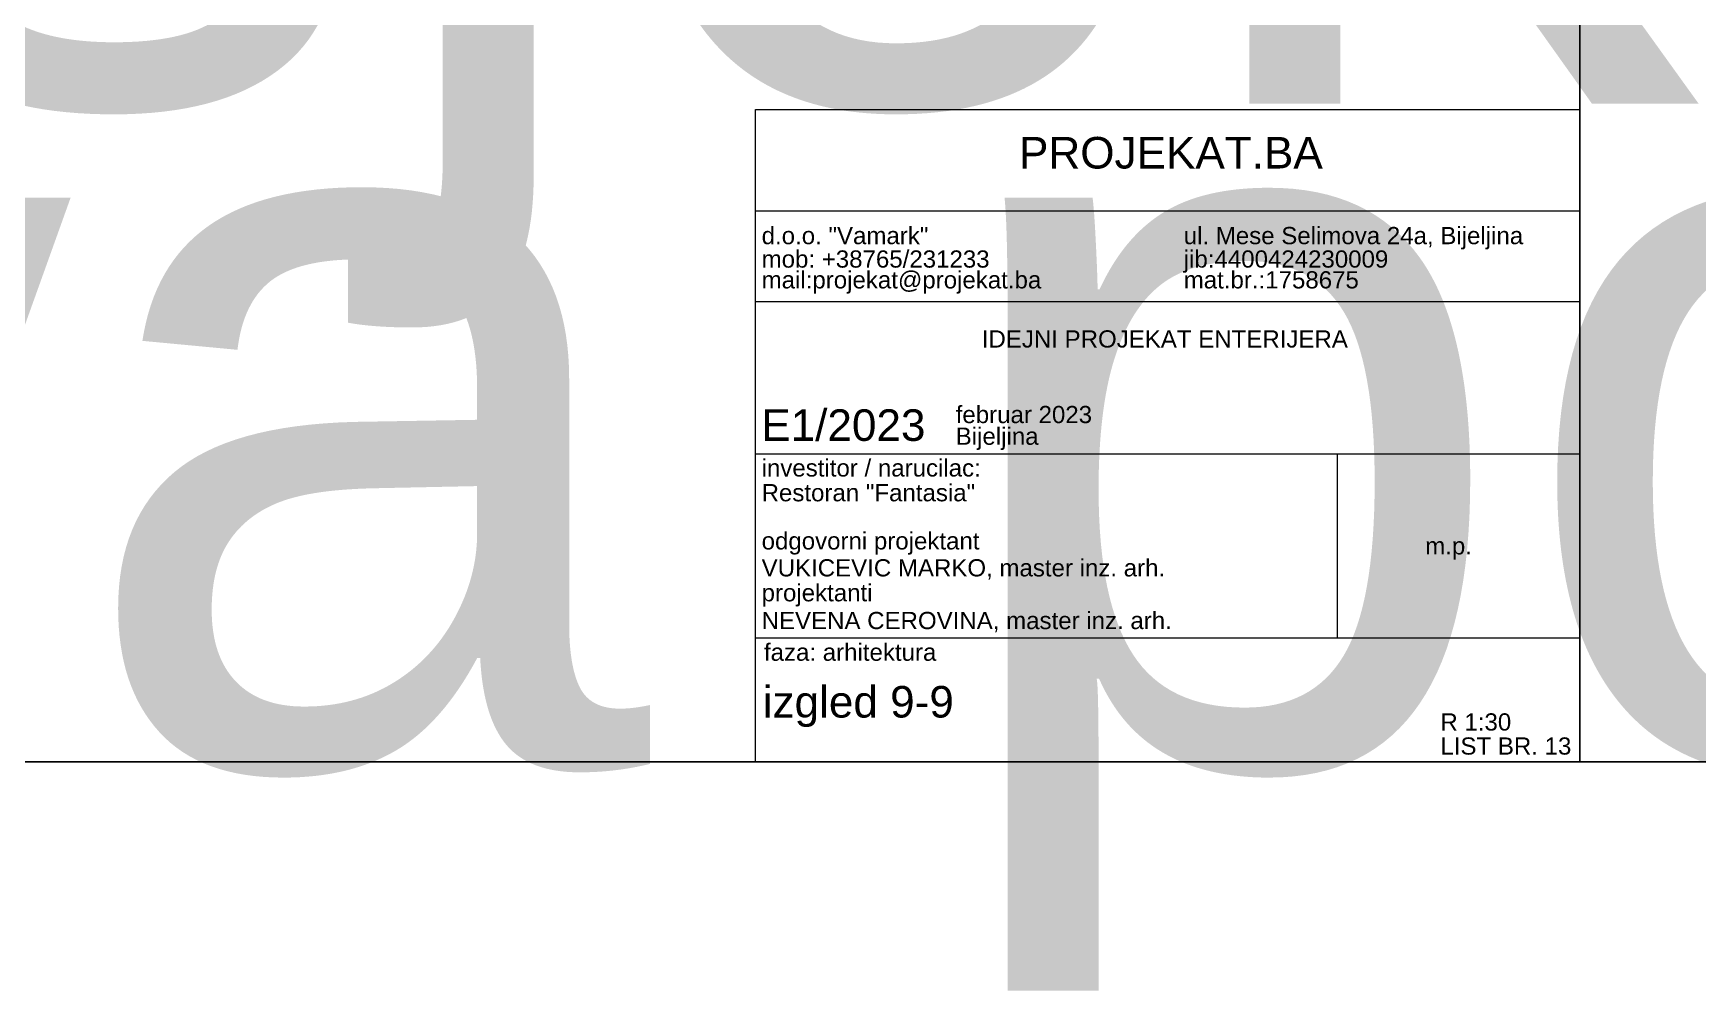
# Model space of a CAD drawing. Header units: centimetres. Extents: x -26724 to 60145, y -23645 to 6771.
# Drawn here: x 10305 to 10867, y 4 to 326 of the extents above; entities that cross this region are included whole.
import ezdxf

# ---------------------------------------------------------------- set-up
doc = ezdxf.new("R2010")
doc.units = ezdxf.units.CM
doc.layers.add('kote', color=7, linetype='Continuous', lineweight=20)
doc.layers.add('zid', color=7, linetype='Continuous', lineweight=40)
for name, color, linetype in [('pozicije', 7, 'Continuous'), ('tekst', 7, 'Continuous'), ('tekst @ 50', 7, 'Continuous')]:
    doc.layers.add(name, color=color, linetype=linetype)
doc.styles.add('0.15', font='arial.ttf', dxfattribs={"height": 0.15})
doc.styles.add('Notes', font='arial.ttf', dxfattribs={"height": 3})

# ---------------------------------------------------------------- blocks, each defined once
blk = doc.blocks.new('*U3239')
at = {"layer": 'tekst @ 50', "ltscale": 0.8, "insert": (11522.67, 328.97, 13.5), "char_height": 250, "attachment_point": 3, "style": 'Notes'}
blk.add_mtext_dynamic_manual_height_columns('osnova police', width=14532.2271, gutter_width=37500, heights=[0], dxfattribs=at)
blk = doc.blocks.new('*U3240')
at = {"layer": 'tekst @ 50', "ltscale": 0.8, "style": 'Notes'}
blk.add_text('Presjek 1-1', height=250, dxfattribs=at).set_placement((9701.94, 302.62))

msp = doc.modelspace()

# ---------------------------------------------------------------- linework, layer by layer
at = {"layer": 'kote', "color": 0}
for p, q in [((10548.76, 300.73), (10826.73, 300.73)), ((10548.76, 80.73), (10548.76, 300.73)), ((10548.76, 266.59), (10826.73, 266.59)), ((10548.76, 236), (10826.73, 236)), ((10548.76, 184.63), (10826.73, 184.63)), ((10744.99, 184.63), (10744.99, 122.47)), ((10826.73, 122.47), (10548.76, 122.47))]:
    msp.add_line(p, q, dxfattribs=at)
at = {"layer": 'zid', "lineweight": 25, "ltscale": 12}
for points in [[(9566.73, 80.73), (10826.73, 80.73), (10826.73, 971.73), (9566.73, 971.73)], [(10826.73, 80.73), (12086.73, 80.73), (12086.73, 971.73), (10826.73, 971.73)]]:
    msp.add_lwpolyline(points, close=True, dxfattribs=at)

# ---------------------------------------------------------------- block references
at = {"layer": 'tekst', "color": 3, "lineweight": 50}
for name in ['*U3240', '*U3239']:
    msp.add_blockref(name, (0, 0), dxfattribs=at)

# ---------------------------------------------------------------- texts
at = {"layer": 'pozicije', "color": 0, "style": '0.15'}
for s, height, p in [('PROJEKAT.BA', 10.6419, (10637.66, 280.81)), ('d.o.o. "Vamark"', 5.8047, (10550.86, 255.29)), ('ul. Mese Selimova 24a, Bijeljina', 5.8047, (10693.2, 255.29)), ('mob: +38765/231233', 5.8047, (10550.86, 247.39)), ('jib:4400424230009', 5.8047, (10693.2, 247.39)), ('mail:projekat@projekat.ba', 5.8047, (10550.86, 240.37)), ('mat.br.:1758675', 5.8047, (10693.2, 240.37)), ('IDEJNI PROJEKAT ENTERIJERA', 5.8047, (10625.1, 220.44)), ('E1/2023', 10.642, (10550.73, 188.96)), ('februar 2023', 5.8047, (10616.31, 194.95)), ('Bijeljina', 5.805, (10616.31, 187.65)), ('investitor / narucilac:', 5.8047, (10550.86, 176.95)), ('Restoran "Fantasia"', 5.8047, (10550.86, 168.59)), ('odgovorni projektant', 5.8047, (10550.86, 152.35)), ('m.p.', 5.805, (10774.62, 150.66)), ('VUKICEVIC MARKO, master inz. arh.', 5.8047, (10550.86, 143.26)), ('projektanti', 5.8047, (10550.86, 134.86)), ('NEVENA CEROVINA, master inz. arh.', 5.8047, (10550.86, 125.49)), ('faza: arhitektura', 5.8047, (10551.64, 114.81)), ('izgled 9-9', 10.642, (10551.23, 95.67)), ('R 1:30', 5.805, (10779.75, 91.29)), ('LIST BR. 13', 5.8047, (10779.75, 83.17))]:
    msp.add_text(s, height=height, dxfattribs=at).set_placement(p)

doc.saveas('drawing.dxf')
